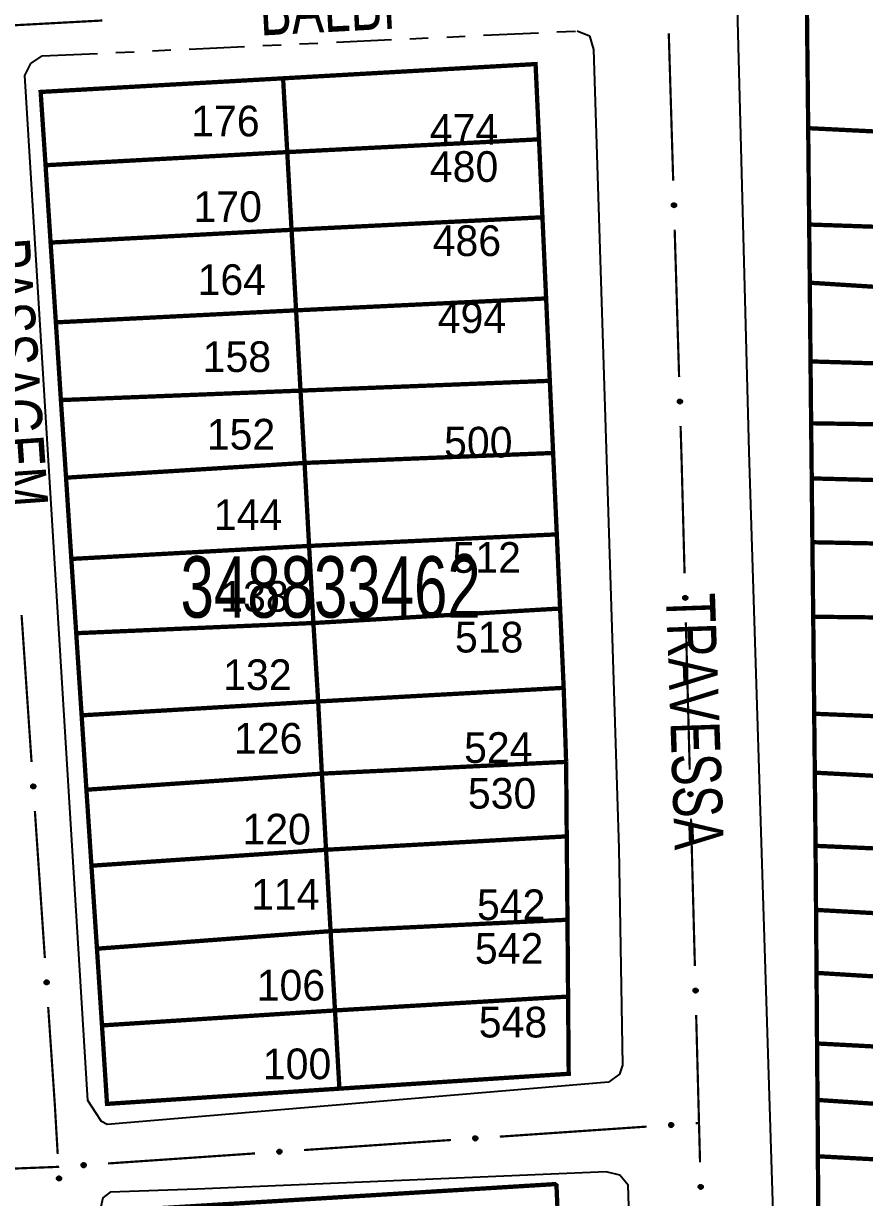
# Model space of a CAD drawing. Extents: x 202481 to 204056, y 4838981 to 4840330.
# Drawn here: x 203233.3 to 203301.8, y 4839987 to 4840082.6 of the extents above; entities that cross this region are included whole.
import ezdxf
from ezdxf.enums import TextEntityAlignment as Align

# ---------------------------------------------------------------- set-up
doc = ezdxf.new("R2010")
doc.units = 0
doc.header["$LTSCALE"] = 1.5
doc.header["$MEASUREMENT"] = 0
doc.linetypes.add('TRACO_25', pattern=[8, 3, -1, 1, -1, 1, -1])
for name, color, linetype in [('CD_MALHA_LOTES', 7, 'CONTINUOUS'), ('CD_TXT_QUADRA', 7, 'CONTINUOUS'), ('RU-QUADRA', 210, 'CONTINUOUS'), ('SV-EIXO-RUA-N-PAV', 6, 'CONTINUOUS'), ('SV-EIXO-RUA-PAV', 20, 'CONTINUOUS'), ('SV-RUA-NAO-PAV', 7, 'CONTINUOUS'), ('SV-RUA-PAVIM', 7, 'CONTINUOUS'), ('SV-TXT-RUA-N-PAV', 7, 'CONTINUOUS'), ('SV-TXT-RUA-PAV', 7, 'CONTINUOUS'), ('Th_NmrPort', 1, 'CONTINUOUS')]:
    doc.layers.add(name, color=color, linetype=linetype)
doc.styles.add('ARIAL', font='ARIAL.SHX')

msp = doc.modelspace()

# ---------------------------------------------------------------- linework, layer by layer
at = {"layer": 'CD_MALHA_LOTES', "linetype": 'Continuous', "const_width": 0.35, "flags": 128}
for points in [[(203297.22, 4840074.08), (203297.08, 4840087.19)], [(203254.42, 4840078.14), (203275, 4840079.3), (203275.28, 4840073.17)], [(203254.42, 4840078.14), (203234.66, 4840077.03), (203235.06, 4840071.06)], [(203254.76, 4840072.13), (203254.42, 4840078.14)], [(203297.22, 4840074.08), (203332.69, 4840072.33)], [(203297.3, 4840066.23), (203297.22, 4840074.08)], [(203254.76, 4840072.13), (203275.28, 4840073.17)], [(203275.28, 4840073.17), (203275.56, 4840066.82)], [(203235.06, 4840071.06), (203254.76, 4840072.13)], [(203255.11, 4840065.8), (203254.76, 4840072.13)], [(203235.47, 4840064.76), (203235.06, 4840071.06)], [(203255.11, 4840065.8), (203275.56, 4840066.82)], [(203275.56, 4840066.82), (203275.86, 4840060.21)], [(203235.47, 4840064.76), (203255.11, 4840065.8)], [(203255.48, 4840059.24), (203255.11, 4840065.8)], [(203297.3, 4840066.23), (203331.8, 4840065.06)], [(203297.35, 4840061.49), (203297.3, 4840066.23)], [(203235.9, 4840058.26), (203235.47, 4840064.76)], [(203297.35, 4840061.49), (203341.93, 4840058.68)], [(203297.41, 4840055.08), (203297.35, 4840061.49)], [(203255.48, 4840059.24), (203275.86, 4840060.21)], [(203275.86, 4840060.21), (203276.16, 4840053.5)], [(203235.9, 4840058.26), (203255.48, 4840059.24)], [(203255.84, 4840052.7), (203255.48, 4840059.24)], [(203236.31, 4840051.93), (203235.9, 4840058.26)], [(203297.41, 4840055.08), (203349.39, 4840053.5)], [(203297.46, 4840050.04), (203297.41, 4840055.08)], [(203255.84, 4840052.7), (203276.16, 4840053.5)], [(203276.16, 4840053.5), (203276.43, 4840047.62)], [(203236.31, 4840051.93), (203255.84, 4840052.7)], [(203256.17, 4840046.81), (203255.84, 4840052.7)], [(203236.73, 4840045.61), (203236.31, 4840051.93)], [(203297.46, 4840050.04), (203349.18, 4840049.22)], [(203297.51, 4840045.55), (203297.46, 4840050.04)], [(203256.17, 4840046.81), (203276.43, 4840047.62)], [(203276.43, 4840047.62), (203276.73, 4840040.99)], [(203236.73, 4840045.61), (203256.17, 4840046.81)], [(203256.54, 4840040.05), (203256.17, 4840046.81)], [(203237.16, 4840038.99), (203236.73, 4840045.61)], [(203297.56, 4840040.35), (203297.51, 4840045.55)], [(203297.51, 4840045.55), (203348.94, 4840044.21)], [(203256.54, 4840040.05), (203276.73, 4840040.99)], [(203276.73, 4840040.99), (203277, 4840034.95)], [(203237.16, 4840038.99), (203256.54, 4840040.05)], [(203256.89, 4840033.77), (203256.54, 4840040.05)], [(203297.63, 4840034.28), (203297.56, 4840040.35)], [(203297.56, 4840040.35), (203348.726885, 4840039.350061)], [(203237.56, 4840032.94), (203237.16, 4840038.99)], [(203256.89, 4840033.77), (203277, 4840034.95)], [(203277, 4840034.95), (203277.29, 4840028.49)], [(203297.63, 4840034.28), (203327.11, 4840033.96)], [(203297.71, 4840026.38), (203297.63, 4840034.28)], [(203237.56, 4840032.94), (203256.89, 4840033.77)], [(203257.28, 4840027.38), (203256.89, 4840033.77)], [(203238, 4840026.25), (203237.56, 4840032.94)], [(203277.29, 4840028.49), (203257.28, 4840027.38)], [(203277.29, 4840028.49), (203277.49, 4840022.46)], [(203238, 4840026.25), (203257.28, 4840027.38)], [(203257.58, 4840021.5), (203257.28, 4840027.38)], [(203238.39, 4840020.19), (203238, 4840026.25)], [(203297.76, 4840021.58), (203297.71, 4840026.38)], [(203297.71, 4840026.38), (203348.47, 4840024.32)], [(203257.58, 4840021.5), (203277.49, 4840022.46)], [(203277.49, 4840022.46), (203277.54, 4840016.39)], [(203238.39, 4840020.19), (203257.58, 4840021.5)], [(203257.92, 4840015.3), (203257.58, 4840021.5)], [(203297.76, 4840021.58), (203348.46, 4840018.89)], [(203297.82, 4840015.62), (203297.76, 4840021.58)], [(203238.8, 4840014), (203238.39, 4840020.19)], [(203257.92, 4840015.3), (203277.54, 4840016.39)], [(203277.54, 4840016.39), (203277.6, 4840009.6)], [(203238.8, 4840014), (203257.92, 4840015.3)], [(203258.29, 4840008.67), (203257.92, 4840015.3)], [(203297.82, 4840015.62), (203348.46, 4840013.4)], [(203297.86, 4840010.4), (203297.82, 4840015.62)], [(203239.25, 4840007.24), (203238.8, 4840014)], [(203297.86, 4840010.4), (203348.45, 4840007.6)], [(203297.9, 4840005.27), (203297.86, 4840010.4)], [(203258.29, 4840008.67), (203277.6, 4840009.6)], [(203277.6, 4840009.6), (203277.65, 4840003.34)], [(203239.25, 4840007.24), (203258.29, 4840008.67)], [(203258.65, 4840002.21), (203258.29, 4840008.67)], [(203239.66, 4840000.99), (203239.25, 4840007.24)], [(203297.9, 4840005.27), (203350.8, 4840002.03)], [(203297.94, 4839999.52), (203297.9, 4840005.27)], [(203258.65, 4840002.21), (203277.65, 4840003.34)], [(203277.65, 4840003.34), (203277.7, 4839997.05), (203259.01, 4839995.84)], [(203239.66, 4840000.99), (203258.65, 4840002.21)], [(203259.01, 4839995.84), (203258.65, 4840002.21)], [(203259.01, 4839995.84), (203240.07, 4839994.6), (203239.66, 4840000.99)], [(203297.94, 4839999.52), (203350.89, 4839996.72)], [(203297.98, 4839994.92), (203297.94, 4839999.52)], [(203297.98, 4839994.92), (203350.98, 4839991.37)], [(203298.01, 4839990.33), (203297.98, 4839994.92)], [(203298.01, 4839990.33), (203351.04, 4839987.5)], [(203298.04, 4839986.15), (203298.01, 4839990.33)], [(203240.52, 4839985.87), (203276.7, 4839988.07)], [(203276.7, 4839988.07), (203280.33, 4839901.01)]]:
    msp.add_lwpolyline(points, dxfattribs=at)
at = {"layer": 'RU-QUADRA', "linetype": 'Continuous', "const_width": 0.18, "flags": 128}
for points in [[(203298.04, 4839986.15), (203298.01, 4839990.33), (203297.98, 4839994.92), (203297.94, 4839999.52), (203297.9, 4840005.27), (203297.86, 4840010.4), (203297.82, 4840015.62), (203297.76, 4840021.58), (203297.71, 4840026.38), (203297.63, 4840034.28), (203297.56, 4840040.35), (203297.51, 4840045.55), (203297.46, 4840050.04), (203297.41, 4840055.08), (203297.35, 4840061.49), (203297.3, 4840066.23), (203297.22, 4840074.08), (203297.08, 4840087.19), (203333.88, 4840084.08)], [(203235.06, 4840071.06), (203234.66, 4840077.03)]]:
    msp.add_lwpolyline(points, dxfattribs=at)
at = {"layer": 'RU-QUADRA', "linetype": 'Continuous'}
for points in [[(203254.42, 4840078.14, 0.18, 0.18, 0), (203275, 4840079.3, 0.18, 0.18, 0)], [(203275, 4840079.3, 0.18, 0.18, 0), (203275.28, 4840073.17, 0.18, 0.18, 0)], [(203234.66, 4840077.03, 0.18, 0.18, 0), (203245.87, 4840077.65, 0.18, 0.18, 0)], [(203245.87, 4840077.65, 0.18, 0.18, 0), (203254.42, 4840078.14, 0.18, 0.18, 0)], [(203275.28, 4840073.17, 0.18, 0.18, 0), (203275.56, 4840066.82, 0.18, 0.18, 0)], [(203235.47, 4840064.76, 0.18, 0.18, 0), (203235.06, 4840071.06, 0.18, 0.18, 0)], [(203275.56, 4840066.82, 0.18, 0.18, 0), (203275.86, 4840060.21, 0.18, 0.18, 0)], [(203235.9, 4840058.26, 0.18, 0.18, 0), (203235.47, 4840064.76, 0.18, 0.18, 0)], [(203275.86, 4840060.21, 0.18, 0.18, 0), (203276.16, 4840053.5, 0.18, 0.18, 0)], [(203236.31, 4840051.93, 0.18, 0.18, 0), (203235.9, 4840058.26, 0.18, 0.18, 0)], [(203276.16, 4840053.5, 0.18, 0.18, 0), (203276.43, 4840047.62, 0.18, 0.18, 0)], [(203236.73, 4840045.61, 0.18, 0.18, 0), (203236.31, 4840051.93, 0.18, 0.18, 0)], [(203276.43, 4840047.62, 0.18, 0.18, 0), (203276.73, 4840040.99, 0.18, 0.18, 0)], [(203237.16, 4840038.99, 0.18, 0.18, 0), (203236.73, 4840045.61, 0.18, 0.18, 0)], [(203276.73, 4840040.99, 0.18, 0.18, 0), (203277, 4840034.95, 0.18, 0.18, 0)], [(203237.56, 4840032.94, 0.18, 0.18, 0), (203237.16, 4840038.99, 0.18, 0.18, 0)], [(203277, 4840034.95, 0.18, 0.18, 0), (203277.29, 4840028.49, 0.18, 0.18, 0)], [(203238, 4840026.25, 0.18, 0.18, 0), (203237.56, 4840032.94, 0.18, 0.18, 0)], [(203277.29, 4840028.49, 0.18, 0.18, 0), (203277.49, 4840022.46, 0.18, 0.18, 0)], [(203238.39, 4840020.19, 0.18, 0.18, 0), (203238, 4840026.25, 0.18, 0.18, 0)], [(203277.49, 4840022.46, 0.18, 0.18, 0), (203277.54, 4840016.39, 0.18, 0.18, 0)], [(203238.8, 4840014, 0.18, 0.18, 0), (203238.39, 4840020.19, 0.18, 0.18, 0)], [(203277.54, 4840016.39, 0.18, 0.18, 0), (203277.6, 4840009.6, 0.18, 0.18, 0)], [(203239.25, 4840007.24, 0.18, 0.18, 0), (203238.8, 4840014, 0.18, 0.18, 0)], [(203277.6, 4840009.6, 0.18, 0.18, 0), (203277.65, 4840003.34, 0.18, 0.18, 0)], [(203239.66, 4840000.99, 0.18, 0.18, 0), (203239.25, 4840007.24, 0.18, 0.18, 0)], [(203277.65, 4840003.34, 0.18, 0.18, 0), (203277.7, 4839997.05, 0.18, 0.18, 0)], [(203240.07, 4839994.6, 0.18, 0.18, 0), (203239.66, 4840000.99, 0.18, 0.18, 0)], [(203277.7, 4839997.05, 0.18, 0.18, 0), (203259.01, 4839995.84, 0.18, 0.18, 0)], [(203259.01, 4839995.84, 0.18, 0.18, 0), (203240.07, 4839994.6, 0.18, 0.18, 0)]]:
    msp.add_lwpolyline(points, format="xyseb", dxfattribs=at)
at = {"layer": 'RU-QUADRA', "linetype": 'Continuous', "const_width": 0.18, "flags": 128}
msp.add_lwpolyline([(203240.52, 4839985.87), (203276.7, 4839988.07), (203280.33, 4839901.01), (203244.99, 4839900.74), (203241.7, 4839963.23)], close=True, dxfattribs=at)
at = {"layer": 'SV-EIXO-RUA-N-PAV', "const_width": 0.18}
msp.add_lwpolyline([(203230.26, 4840082.34), (203239.683783, 4840082.849486)], dxfattribs=at)
at = {"layer": 'SV-EIXO-RUA-PAV', "const_width": 0.18}
for points in [[(203285.856537, 4840081.79834), (203286.217347, 4840069.803765)], [(203286.337617, 4840065.805574), (203286.698427, 4840053.810999)], [(203286.818697, 4840049.812808), (203286.878832, 4840047.813712)], [(203286.878832, 4840047.813712), (203286.9, 4840047.11)], [(203286.9, 4840047.11), (203287.144049, 4840037.817234)], [(203233.104926, 4840034.424458), (203233.9185, 4840022.45207)], [(203287.249062, 4840033.818613), (203287.5641, 4840021.822749)], [(203234.189692, 4840018.461273), (203235.003266, 4840006.488884)], [(203287.669113, 4840017.824128), (203287.984151, 4840005.828264)], [(203235.274458, 4840002.498088), (203235.81684, 4839994.516495)], [(203288.089164, 4840001.829643), (203288.29919, 4839993.8324)], [(203235.81684, 4839994.516495), (203235.82, 4839994.47)], [(203235.82, 4839994.47), (203236.048912, 4839990.523235)], [(203288.29919, 4839993.8324), (203288.32, 4839993.04)], [(203272.086469, 4839991.929989), (203284.058514, 4839992.748611)], [(203288.049195, 4839993.021484), (203288.32, 4839993.04)], [(203288.32, 4839993.04), (203288.404844, 4839989.833796)], [(203256.123742, 4839990.838494), (203268.095787, 4839991.657116)], [(203240.161016, 4839989.746999), (203252.13306, 4839990.565621)], [(203224.179392, 4839989.008642), (203235.171176, 4839989.433698)], [(203235.171176, 4839989.433698), (203236.11, 4839989.47)], [(203236.11, 4839989.47), (203236.170334, 4839989.474125)]]:
    msp.add_lwpolyline(points, dxfattribs=at)
at = {"layer": 'SV-EIXO-RUA-PAV'}
for points in [[(203286.383192, 4840067.951595), (203286.419272, 4840067.918575), (203286.443528, 4840067.882818), (203286.455175, 4840067.847172), (203286.457253, 4840067.812989), (203286.455441, 4840067.777779), (203286.445782, 4840067.742682), (203286.426433, 4840067.706104), (203286.393564, 4840067.669679), (203286.355301, 4840067.647239), (203286.320965, 4840067.63395), (203286.285446, 4840067.62973), (203286.25127, 4840067.632064), (203286.215146, 4840067.643303), (203286.178269, 4840067.663273), (203286.142442, 4840067.697211), (203286.118903, 4840067.732429), (203286.108542, 4840067.767203), (203286.104526, 4840067.802939), (203286.106807, 4840067.838864), (203286.116487, 4840067.87326), (203286.136661, 4840067.910354), (203286.170627, 4840067.945271), (203286.205484, 4840067.96915), (203286.240104, 4840067.979995), (203286.275375, 4840067.983157), (203286.310712, 4840067.981769), (203286.346396, 4840067.973528), (203286.383192, 4840067.951595)], [(203286.864272, 4840051.958829), (203286.900351, 4840051.925809), (203286.924607, 4840051.890052), (203286.936255, 4840051.854406), (203286.938333, 4840051.820223), (203286.936521, 4840051.785013), (203286.926862, 4840051.749916), (203286.907513, 4840051.713338), (203286.874643, 4840051.676913), (203286.836381, 4840051.654473), (203286.802045, 4840051.641184), (203286.766526, 4840051.636964), (203286.73235, 4840051.639298), (203286.696226, 4840051.650537), (203286.659349, 4840051.670507), (203286.623522, 4840051.704445), (203286.599983, 4840051.739663), (203286.589622, 4840051.774437), (203286.585606, 4840051.810173), (203286.587887, 4840051.846098), (203286.597567, 4840051.880494), (203286.617741, 4840051.917588), (203286.651706, 4840051.952505), (203286.686564, 4840051.976384), (203286.721184, 4840051.987229), (203286.756455, 4840051.990391), (203286.791792, 4840051.989003), (203286.827476, 4840051.980762), (203286.864272, 4840051.958829)], [(203287.302826, 4840035.964445), (203287.338779, 4840035.931287), (203287.362898, 4840035.895438), (203287.374409, 4840035.859748), (203287.376357, 4840035.825557), (203287.374411, 4840035.790354), (203287.364618, 4840035.755295), (203287.34513, 4840035.718791), (203287.312121, 4840035.682492), (203287.273773, 4840035.660197), (203287.239387, 4840035.64704), (203287.203852, 4840035.642956), (203287.169685, 4840035.645419), (203287.133604, 4840035.656796), (203287.096804, 4840035.676907), (203287.061107, 4840035.710981), (203287.037702, 4840035.746289), (203287.027474, 4840035.781103), (203287.023594, 4840035.816853), (203287.026012, 4840035.852769), (203287.035824, 4840035.887128), (203287.056139, 4840035.924144), (203287.090237, 4840035.958932), (203287.125186, 4840035.982677), (203287.159847, 4840035.993391), (203287.195129, 4840035.996418), (203287.230461, 4840035.994895), (203287.266114, 4840035.986519), (203287.302826, 4840035.964445)], [(203234.154182, 4840020.607485), (203234.191483, 4840020.575851), (203234.217072, 4840020.541035), (203234.230057, 4840020.505855), (203234.233425, 4840020.471775), (203234.232944, 4840020.436521), (203234.224618, 4840020.401085), (203234.206664, 4840020.363802), (203234.175193, 4840020.326162), (203234.137806, 4840020.302292), (203234.103996, 4840020.287716), (203234.068662, 4840020.282158), (203234.034422, 4840020.283199), (203233.997899, 4840020.293065), (203233.960294, 4840020.311629), (203233.923211, 4840020.344189), (203233.898358, 4840020.378493), (203233.886692, 4840020.412851), (203233.881329, 4840020.44841), (203233.882252, 4840020.484395), (203233.890626, 4840020.519133), (203233.909384, 4840020.556962), (203233.942007, 4840020.593136), (203233.975938, 4840020.618315), (203234.010123, 4840020.630461), (203234.045249, 4840020.634952), (203234.080614, 4840020.6349), (203234.116584, 4840020.628013), (203234.154182, 4840020.607485)], [(203287.722877, 4840019.96996), (203287.75883, 4840019.936802), (203287.782949, 4840019.900953), (203287.79446, 4840019.865263), (203287.796409, 4840019.831072), (203287.794462, 4840019.795869), (203287.784669, 4840019.76081), (203287.765181, 4840019.724305), (203287.732172, 4840019.688006), (203287.693825, 4840019.665712), (203287.659438, 4840019.652555), (203287.623903, 4840019.64847), (203287.589737, 4840019.650934), (203287.553656, 4840019.662311), (203287.516855, 4840019.682422), (203287.481158, 4840019.716496), (203287.457753, 4840019.751804), (203287.447525, 4840019.786617), (203287.443646, 4840019.822368), (203287.446064, 4840019.858284), (203287.455875, 4840019.892643), (203287.47619, 4840019.929659), (203287.510289, 4840019.964446), (203287.545237, 4840019.988192), (203287.579898, 4840019.998906), (203287.615181, 4840020.001933), (203287.650513, 4840020.00041), (203287.686165, 4840019.992033), (203287.722877, 4840019.96996)], [(203235.238948, 4840004.644299), (203235.276248, 4840004.612665), (203235.301838, 4840004.57785), (203235.314823, 4840004.54267), (203235.318191, 4840004.50859), (203235.31771, 4840004.473336), (203235.309383, 4840004.4379), (203235.29143, 4840004.400617), (203235.259959, 4840004.362977), (203235.222572, 4840004.339107), (203235.188762, 4840004.324531), (203235.153427, 4840004.318973), (203235.119188, 4840004.320014), (203235.082665, 4840004.32988), (203235.04506, 4840004.348443), (203235.007977, 4840004.381004), (203234.983124, 4840004.415308), (203234.971458, 4840004.449666), (203234.966095, 4840004.485224), (203234.967017, 4840004.52121), (203234.975391, 4840004.555947), (203234.99415, 4840004.593776), (203235.026772, 4840004.629951), (203235.060703, 4840004.65513), (203235.094889, 4840004.667275), (203235.130015, 4840004.671767), (203235.16538, 4840004.671715), (203235.20135, 4840004.664827), (203235.238948, 4840004.644299)], [(203288.142928, 4840003.975474), (203288.178881, 4840003.942317), (203288.203001, 4840003.906468), (203288.214512, 4840003.870778), (203288.21646, 4840003.836587), (203288.214513, 4840003.801384), (203288.20472, 4840003.766324), (203288.185232, 4840003.72982), (203288.152224, 4840003.693521), (203288.113876, 4840003.671227), (203288.079489, 4840003.658069), (203288.043954, 4840003.653985), (203288.009788, 4840003.656449), (203287.973707, 4840003.667826), (203287.936906, 4840003.687936), (203287.901209, 4840003.722011), (203287.877804, 4840003.757319), (203287.867577, 4840003.792132), (203287.863697, 4840003.827883), (203287.866115, 4840003.863799), (203287.875926, 4840003.898158), (203287.896241, 4840003.935174), (203287.93034, 4840003.969961), (203287.965288, 4840003.993707), (203287.999949, 4840004.004421), (203288.035232, 4840004.007448), (203288.070564, 4840004.005925), (203288.106216, 4840003.997548), (203288.142928, 4840003.975474)], [(203285.902999, 4839992.98507), (203285.934617, 4839993.022384), (203285.969422, 4839993.047988), (203286.004597, 4839993.060988), (203286.038675, 4839993.06437), (203286.073929, 4839993.063904), (203286.109369, 4839993.055593), (203286.146659, 4839993.037655), (203286.184313, 4839993.0062), (203286.208198, 4839992.968822), (203286.222788, 4839992.935019), (203286.228362, 4839992.899687), (203286.227335, 4839992.865447), (203286.217484, 4839992.82892), (203286.198937, 4839992.791307), (203286.166391, 4839992.75421), (203286.132098, 4839992.729343), (203286.097745, 4839992.717662), (203286.062189, 4839992.712284), (203286.026203, 4839992.713191), (203285.991462, 4839992.721551), (203285.953625, 4839992.740293), (203285.917436, 4839992.772901), (203285.892244, 4839992.806821), (203285.880084, 4839992.841001), (203285.875577, 4839992.876126), (203285.875615, 4839992.91149), (203285.882487, 4839992.947463), (203285.902999, 4839992.98507)], [(203269.940272, 4839991.893575), (203269.971891, 4839991.930889), (203270.006695, 4839991.956493), (203270.04187, 4839991.969493), (203270.075949, 4839991.972875), (203270.111203, 4839991.972409), (203270.146642, 4839991.964097), (203270.183933, 4839991.94616), (203270.221586, 4839991.914705), (203270.245472, 4839991.877327), (203270.260062, 4839991.843524), (203270.265635, 4839991.808192), (203270.264609, 4839991.773952), (203270.254757, 4839991.737425), (203270.23621, 4839991.699812), (203270.203665, 4839991.662715), (203270.169371, 4839991.637848), (203270.135018, 4839991.626167), (203270.099462, 4839991.620789), (203270.063477, 4839991.621696), (203270.028735, 4839991.630056), (203269.990899, 4839991.648798), (203269.95471, 4839991.681406), (203269.929517, 4839991.715326), (203269.917357, 4839991.749506), (203269.912851, 4839991.78463), (203269.912888, 4839991.819995), (203269.91976, 4839991.855968), (203269.940272, 4839991.893575)], [(203253.977546, 4839990.80208), (203254.009164, 4839990.839394), (203254.043969, 4839990.864998), (203254.079144, 4839990.877998), (203254.113222, 4839990.88138), (203254.148476, 4839990.880914), (203254.183916, 4839990.872602), (203254.221206, 4839990.854664), (203254.25886, 4839990.82321), (203254.282745, 4839990.785832), (203254.297335, 4839990.752029), (203254.302909, 4839990.716697), (203254.301882, 4839990.682457), (203254.292031, 4839990.64593), (203254.273484, 4839990.608317), (203254.240938, 4839990.57122), (203254.206645, 4839990.546353), (203254.172292, 4839990.534672), (203254.136736, 4839990.529294), (203254.10075, 4839990.530201), (203254.066009, 4839990.538561), (203254.028172, 4839990.557303), (203253.991983, 4839990.589911), (203253.966791, 4839990.623831), (203253.954631, 4839990.658011), (203253.950124, 4839990.693135), (203253.950162, 4839990.7285), (203253.957034, 4839990.764473), (203253.977546, 4839990.80208)], [(203238.014819, 4839989.710585), (203238.046438, 4839989.747899), (203238.081242, 4839989.773503), (203238.116417, 4839989.786502), (203238.150496, 4839989.789885), (203238.18575, 4839989.789419), (203238.221189, 4839989.781107), (203238.25848, 4839989.763169), (203238.296133, 4839989.731715), (203238.320019, 4839989.694337), (203238.334609, 4839989.660534), (203238.340182, 4839989.625202), (203238.339155, 4839989.590962), (203238.329304, 4839989.554435), (203238.310757, 4839989.516822), (203238.278212, 4839989.479725), (203238.243918, 4839989.454858), (203238.209565, 4839989.443177), (203238.174009, 4839989.437799), (203238.138024, 4839989.438706), (203238.103282, 4839989.447066), (203238.065446, 4839989.465808), (203238.029257, 4839989.498415), (203238.004064, 4839989.532336), (203237.991904, 4839989.566516), (203237.987398, 4839989.60164), (203237.987435, 4839989.637005), (203237.994307, 4839989.672978), (203238.014819, 4839989.710585)], [(203236.25821, 4839988.674855), (203236.294867, 4839988.642478), (203236.319752, 4839988.607156), (203236.332028, 4839988.571721), (203236.334711, 4839988.537581), (203236.333522, 4839988.502344), (203236.324485, 4839988.467082), (203236.305786, 4839988.430167), (203236.273565, 4839988.393167), (203236.235706, 4839988.370053), (203236.20161, 4839988.35616), (203236.166171, 4839988.351312), (203236.131959, 4839988.353041), (203236.095642, 4839988.363639), (203236.058418, 4839988.382954), (203236.021996, 4839988.416253), (203235.997838, 4839988.45105), (203235.986864, 4839988.485635), (203235.982216, 4839988.521294), (203235.983861, 4839988.557253), (203235.992932, 4839988.591816), (203236.012446, 4839988.62926), (203236.045789, 4839988.664772), (203236.080219, 4839988.689264), (203236.114641, 4839988.70072), (203236.149851, 4839988.704506), (203236.185208, 4839988.703743), (203236.221032, 4839988.696134), (203236.25821, 4839988.674855)], [(203288.563991, 4839987.981038), (203288.599951, 4839987.947887), (203288.624077, 4839987.912043), (203288.635596, 4839987.876355), (203288.637551, 4839987.842165), (203288.635611, 4839987.806961), (203288.625825, 4839987.7719), (203288.606344, 4839987.735392), (203288.573343, 4839987.699087), (203288.535, 4839987.676784), (203288.500616, 4839987.66362), (203288.465082, 4839987.659529), (203288.430915, 4839987.661986), (203288.394831, 4839987.673355), (203288.358027, 4839987.693459), (203288.322323, 4839987.727526), (203288.298911, 4839987.762829), (203288.288676, 4839987.797641), (203288.284789, 4839987.83339), (203288.2872, 4839987.869307), (203288.297005, 4839987.903668), (203288.317312, 4839987.940688), (203288.351404, 4839987.975482), (203288.386348, 4839987.999235), (203288.421006, 4839988.009956), (203288.456288, 4839988.01299), (203288.491621, 4839988.011474), (203288.527275, 4839988.003104), (203288.563991, 4839987.981038)]]:
    msp.add_lwpolyline(points, close=True, dxfattribs=at)
for points in [[(203286.106807, 4840067.838864), (203286.118903, 4840067.732429)], [(203286.112413, 4840067.851743), (203286.129991, 4840067.721218)], [(203286.116487, 4840067.87326), (203286.142442, 4840067.697211)], [(203286.129118, 4840067.886374), (203286.159658, 4840067.687982)], [(203286.136661, 4840067.910354), (203286.178269, 4840067.663273)], [(203286.155288, 4840067.92402), (203286.196104, 4840067.656315)], [(203286.170627, 4840067.945271), (203286.215146, 4840067.643303)], [(203286.187119, 4840067.955011), (203286.232017, 4840067.642379)], [(203286.205484, 4840067.96915), (203286.25127, 4840067.632064)], [(203286.22213, 4840067.97108), (203286.267766, 4840067.633899)], [(203286.240104, 4840067.979995), (203286.285446, 4840067.62973)], [(203286.257386, 4840067.978967), (203286.300541, 4840067.633519)], [(203286.275375, 4840067.983157), (203286.320965, 4840067.63395)], [(203286.294253, 4840067.97871), (203286.339766, 4840067.64562)], [(203286.310712, 4840067.981769), (203286.355301, 4840067.647239)], [(203286.328555, 4840067.972917), (203286.374735, 4840067.663054)], [(203286.346396, 4840067.973528), (203286.393564, 4840067.669679)], [(203286.363022, 4840067.961667), (203286.408012, 4840067.691358)], [(203286.383192, 4840067.951595), (203286.426433, 4840067.706104)], [(203286.402114, 4840067.93281), (203286.435464, 4840067.731773)], [(203286.419272, 4840067.918575), (203286.445782, 4840067.742682)], [(203286.433187, 4840067.898251), (203286.44936, 4840067.769049)], [(203286.443528, 4840067.882818), (203286.455441, 4840067.777779)], [(203286.587887, 4840051.846098), (203286.599983, 4840051.739663)], [(203286.593493, 4840051.858977), (203286.61107, 4840051.728452)], [(203286.597567, 4840051.880494), (203286.623522, 4840051.704445)], [(203286.610198, 4840051.893608), (203286.640738, 4840051.695216)], [(203286.617741, 4840051.917588), (203286.659349, 4840051.670507)], [(203286.636368, 4840051.931254), (203286.677184, 4840051.663549)], [(203286.651706, 4840051.952505), (203286.696226, 4840051.650537)], [(203286.668199, 4840051.962245), (203286.713097, 4840051.649613)], [(203286.686564, 4840051.976384), (203286.73235, 4840051.639298)], [(203286.703209, 4840051.978314), (203286.748846, 4840051.641133)], [(203286.721184, 4840051.987229), (203286.766526, 4840051.636964)], [(203286.738466, 4840051.986201), (203286.781621, 4840051.640753)], [(203286.756455, 4840051.990391), (203286.802045, 4840051.641184)], [(203286.775332, 4840051.985944), (203286.820846, 4840051.652854)], [(203286.791792, 4840051.989003), (203286.836381, 4840051.654473)], [(203286.809635, 4840051.980151), (203286.855815, 4840051.670288)], [(203286.827476, 4840051.980762), (203286.874643, 4840051.676913)], [(203286.844102, 4840051.968901), (203286.889092, 4840051.698592)], [(203286.864272, 4840051.958829), (203286.907513, 4840051.713338)], [(203286.883194, 4840051.940044), (203286.916544, 4840051.739007)], [(203286.900351, 4840051.925809), (203286.926862, 4840051.749916)], [(203286.914267, 4840051.905485), (203286.930439, 4840051.776283)], [(203286.924607, 4840051.890052), (203286.936521, 4840051.785013)], [(203287.026012, 4840035.852769), (203287.037702, 4840035.746289)], [(203287.031667, 4840035.865627), (203287.048747, 4840035.735036)], [(203287.035824, 4840035.887128), (203287.061107, 4840035.710981)], [(203287.048504, 4840035.900194), (203287.078287, 4840035.701687)], [(203287.056139, 4840035.924144), (203287.096804, 4840035.676907)], [(203287.074818, 4840035.93774), (203287.114613, 4840035.669881)], [(203287.090237, 4840035.958932), (203287.133604, 4840035.656796)], [(203287.106767, 4840035.968609), (203287.150472, 4840035.655808)], [(203287.125186, 4840035.982677), (203287.169685, 4840035.645419)], [(203287.141839, 4840035.984545), (203287.186188, 4840035.647191)], [(203287.159847, 4840035.993391), (203287.203852, 4840035.642956)], [(203287.177125, 4840035.992296), (203287.218961, 4840035.646687)], [(203287.195129, 4840035.996418), (203287.239387, 4840035.64704)], [(203287.21399, 4840035.9919), (203287.258232, 4840035.658638)], [(203287.230461, 4840035.994895), (203287.273773, 4840035.660197)], [(203287.24827, 4840035.985975), (203287.293268, 4840035.675938)], [(203287.266114, 4840035.986519), (203287.312121, 4840035.682492)], [(203287.282694, 4840035.974594), (203287.326652, 4840035.704115)], [(203287.302826, 4840035.964445), (203287.34513, 4840035.718791)], [(203287.321676, 4840035.945588), (203287.354259, 4840035.744425)], [(203287.338779, 4840035.931287), (203287.364618, 4840035.755295)], [(203287.352616, 4840035.910911), (203287.368296, 4840035.781648)], [(203287.362898, 4840035.895438), (203287.374411, 4840035.790354)], [(203233.882252, 4840020.484395), (203233.898358, 4840020.378493)], [(203233.887367, 4840020.497477), (203233.909862, 4840020.367709)], [(203233.890626, 4840020.519133), (203233.923211, 4840020.344189)], [(203233.902752, 4840020.532714), (203233.940764, 4840020.335618)], [(203233.909384, 4840020.556962), (203233.960294, 4840020.311629)], [(203233.927482, 4840020.571322), (203233.97838, 4840020.30535)], [(203233.942007, 4840020.593136), (203233.997899, 4840020.293065)], [(203233.95812, 4840020.603492), (203234.014793, 4840020.29278)], [(203233.975938, 4840020.618315), (203234.034422, 4840020.283199)], [(203233.992498, 4840020.620873), (203234.050837, 4840020.285655)], [(203234.010123, 4840020.630461), (203234.068662, 4840020.282158)], [(203234.027432, 4840020.630085), (203234.083603, 4840020.286514)], [(203234.045249, 4840020.634952), (203234.103996, 4840020.287716)], [(203234.064281, 4840020.631222), (203234.122343, 4840020.300088)], [(203234.080614, 4840020.6349), (203234.137806, 4840020.302292)], [(203234.098779, 4840020.626728), (203234.156629, 4840020.31883)], [(203234.116584, 4840020.628013), (203234.175193, 4840020.326162)], [(203234.133646, 4840020.616788), (203234.188813, 4840020.348371)], [(203234.154182, 4840020.607485), (203234.206664, 4840020.363802)], [(203234.1738, 4840020.589428), (203234.214719, 4840020.389793)], [(203234.191483, 4840020.575851), (203234.224618, 4840020.401085)], [(203234.206155, 4840020.556067), (203234.227196, 4840020.427568)], [(203234.217072, 4840020.541035), (203234.232944, 4840020.436521)], [(203287.47619, 4840019.929659), (203287.516855, 4840019.682422)], [(203287.494869, 4840019.943255), (203287.534664, 4840019.675396)], [(203287.510289, 4840019.964446), (203287.553656, 4840019.662311)], [(203287.526818, 4840019.974124), (203287.570523, 4840019.661323)], [(203287.545237, 4840019.988192), (203287.589737, 4840019.650934)], [(203287.56189, 4840019.990059), (203287.606239, 4840019.652706)], [(203287.579898, 4840019.998906), (203287.623903, 4840019.64847)], [(203287.597176, 4840019.997811), (203287.639012, 4840019.652202)], [(203287.615181, 4840020.001933), (203287.659438, 4840019.652555)], [(203287.634041, 4840019.997414), (203287.678283, 4840019.664153)], [(203287.650513, 4840020.00041), (203287.693825, 4840019.665712)], [(203287.668322, 4840019.99149), (203287.713319, 4840019.681453)], [(203287.686165, 4840019.992033), (203287.732172, 4840019.688006)], [(203287.702745, 4840019.980109), (203287.746704, 4840019.70963)], [(203287.722877, 4840019.96996), (203287.765181, 4840019.724305)], [(203287.741727, 4840019.951103), (203287.77431, 4840019.749939)], [(203287.75883, 4840019.936802), (203287.784669, 4840019.76081)], [(203287.446064, 4840019.858284), (203287.457753, 4840019.751804)], [(203287.451718, 4840019.871142), (203287.468798, 4840019.740551)], [(203287.455875, 4840019.892643), (203287.481158, 4840019.716496)], [(203287.468556, 4840019.905709), (203287.498339, 4840019.707202)], [(203287.772667, 4840019.916425), (203287.788347, 4840019.787163)], [(203287.782949, 4840019.900953), (203287.794462, 4840019.795869)], [(203235.026772, 4840004.629951), (203235.082665, 4840004.32988)], [(203235.042886, 4840004.640307), (203235.099559, 4840004.329595)], [(203235.060703, 4840004.65513), (203235.119188, 4840004.320014)], [(203235.077264, 4840004.657688), (203235.135603, 4840004.32247)], [(203235.094889, 4840004.667275), (203235.153427, 4840004.318973)], [(203235.112197, 4840004.6669), (203235.168369, 4840004.323329)], [(203235.130015, 4840004.671767), (203235.188762, 4840004.324531)], [(203235.149047, 4840004.668036), (203235.207109, 4840004.336903)], [(203235.16538, 4840004.671715), (203235.222572, 4840004.339107)], [(203235.183544, 4840004.663542), (203235.241394, 4840004.355645)], [(203235.20135, 4840004.664827), (203235.259959, 4840004.362977)], [(203235.218412, 4840004.653603), (203235.273579, 4840004.385185)], [(203235.238948, 4840004.644299), (203235.29143, 4840004.400617)], [(203235.258565, 4840004.626243), (203235.299485, 4840004.426608)], [(203234.967017, 4840004.52121), (203234.983124, 4840004.415308)], [(203234.972133, 4840004.534292), (203234.994628, 4840004.404524)], [(203234.975391, 4840004.555947), (203235.007977, 4840004.381004)], [(203234.987518, 4840004.569529), (203235.025529, 4840004.372432)], [(203234.99415, 4840004.593776), (203235.04506, 4840004.348443)], [(203235.012248, 4840004.608137), (203235.063146, 4840004.342164)], [(203235.276248, 4840004.612665), (203235.309383, 4840004.4379)], [(203235.290921, 4840004.592882), (203235.311962, 4840004.464383)], [(203235.301838, 4840004.57785), (203235.31771, 4840004.473336)], [(203287.866115, 4840003.863799), (203287.877804, 4840003.757319)], [(203287.87177, 4840003.876657), (203287.888849, 4840003.746066)], [(203287.875926, 4840003.898158), (203287.901209, 4840003.722011)], [(203287.888607, 4840003.911224), (203287.91839, 4840003.712717)], [(203287.896241, 4840003.935174), (203287.936906, 4840003.687936)], [(203287.914921, 4840003.948769), (203287.954715, 4840003.680911)], [(203287.93034, 4840003.969961), (203287.973707, 4840003.667826)], [(203287.94687, 4840003.979638), (203287.990574, 4840003.666838)], [(203287.965288, 4840003.993707), (203288.009788, 4840003.656449)], [(203287.981941, 4840003.995574), (203288.02629, 4840003.658221)], [(203287.999949, 4840004.004421), (203288.043954, 4840003.653985)], [(203288.017227, 4840004.003326), (203288.059064, 4840003.657716)], [(203288.035232, 4840004.007448), (203288.079489, 4840003.658069)], [(203288.054092, 4840004.002929), (203288.098334, 4840003.669668)], [(203288.070564, 4840004.005925), (203288.113876, 4840003.671227)], [(203288.088373, 4840003.997004), (203288.13337, 4840003.686968)], [(203288.106216, 4840003.997548), (203288.152224, 4840003.693521)], [(203288.122797, 4840003.985624), (203288.166755, 4840003.715144)], [(203288.142928, 4840003.975474), (203288.185232, 4840003.72982)], [(203288.161778, 4840003.956617), (203288.194361, 4840003.755454)], [(203288.178881, 4840003.942317), (203288.20472, 4840003.766324)], [(203288.192719, 4840003.92194), (203288.208398, 4840003.792678)], [(203288.203001, 4840003.906468), (203288.214513, 4840003.801384)], [(203285.875577, 4839992.876126), (203286.222788, 4839992.935019)], [(203285.875615, 4839992.91149), (203286.208198, 4839992.968822)], [(203285.8793, 4839992.895159), (203286.210409, 4839992.95336)], [(203285.880084, 4839992.841001), (203286.228362, 4839992.899687)], [(203285.880452, 4839992.85831), (203286.223999, 4839992.914626)], [(203285.882487, 4839992.947463), (203286.184313, 4839993.0062)], [(203285.883779, 4839992.929658), (203286.191652, 4839992.987638)], [(203285.889679, 4839992.823381), (203286.224872, 4839992.881861)], [(203285.892244, 4839992.806821), (203286.227335, 4839992.865447)], [(203285.893704, 4839992.96453), (203286.162098, 4839993.01981)], [(203285.902999, 4839992.98507), (203286.146659, 4839993.037655)], [(203285.907074, 4839992.78901), (203286.217763, 4839992.845814)], [(203285.917436, 4839992.772901), (203286.217484, 4839992.82892)], [(203285.921047, 4839993.004695), (203286.120665, 4839993.045699)], [(203285.934617, 4839993.022384), (203286.109369, 4839993.055593)], [(203285.939257, 4839992.758385), (203286.205208, 4839992.809395)], [(203285.953625, 4839992.740293), (203286.198937, 4839992.791307)], [(203285.954395, 4839993.037065), (203286.082884, 4839993.05816)], [(203285.969422, 4839993.047988), (203286.073929, 4839993.063904)], [(203285.977875, 4839992.733672), (203286.174956, 4839992.771766)], [(203285.991462, 4839992.721551), (203286.166391, 4839992.75421)], [(203286.013119, 4839992.718301), (203286.142877, 4839992.740851)], [(203286.026203, 4839992.713191), (203286.132098, 4839992.729343)], [(203269.912851, 4839991.78463), (203270.260062, 4839991.843524)], [(203269.912888, 4839991.819995), (203270.245472, 4839991.877327)], [(203269.916573, 4839991.803664), (203270.247682, 4839991.861865)], [(203269.917357, 4839991.749506), (203270.265635, 4839991.808192)], [(203269.917725, 4839991.766815), (203270.261272, 4839991.823131)], [(203269.91976, 4839991.855968), (203270.221586, 4839991.914705)], [(203269.921053, 4839991.838163), (203270.228926, 4839991.896143)], [(203269.926952, 4839991.731885), (203270.262145, 4839991.790366)], [(203269.929517, 4839991.715326), (203270.264609, 4839991.773952)], [(203269.930978, 4839991.873035), (203270.199372, 4839991.928315)], [(203269.940272, 4839991.893575), (203270.183933, 4839991.94616)], [(203269.944347, 4839991.697514), (203270.255036, 4839991.754319)], [(203269.95471, 4839991.681406), (203270.254757, 4839991.737425)], [(203269.958321, 4839991.9132), (203270.157938, 4839991.954204)], [(203269.971891, 4839991.930889), (203270.146642, 4839991.964097)], [(203269.976531, 4839991.66689), (203270.242481, 4839991.7179)], [(203269.990899, 4839991.648798), (203270.23621, 4839991.699812)], [(203269.991668, 4839991.94557), (203270.120158, 4839991.966665)], [(203270.006695, 4839991.956493), (203270.111203, 4839991.972409)], [(203270.015149, 4839991.642177), (203270.212229, 4839991.680271)], [(203270.028735, 4839991.630056), (203270.203665, 4839991.662715)], [(203270.050392, 4839991.626806), (203270.180151, 4839991.649356)], [(203270.063477, 4839991.621696), (203270.169371, 4839991.637848)], [(203253.950124, 4839990.693135), (203254.297335, 4839990.752029)], [(203253.950162, 4839990.7285), (203254.282745, 4839990.785832)], [(203253.953847, 4839990.712169), (203254.284956, 4839990.77037)], [(203253.954631, 4839990.658011), (203254.302909, 4839990.716697)], [(203253.954999, 4839990.67532), (203254.298546, 4839990.731636)], [(203253.957034, 4839990.764473), (203254.25886, 4839990.82321)], [(203253.958326, 4839990.746668), (203254.266199, 4839990.804648)], [(203253.964226, 4839990.64039), (203254.299419, 4839990.698871)], [(203253.966791, 4839990.623831), (203254.301882, 4839990.682457)], [(203253.968251, 4839990.78154), (203254.236645, 4839990.83682)], [(203253.977546, 4839990.80208), (203254.221206, 4839990.854664)], [(203253.981621, 4839990.606019), (203254.292309, 4839990.662824)], [(203253.991983, 4839990.589911), (203254.292031, 4839990.64593)], [(203253.995594, 4839990.821705), (203254.195212, 4839990.862709)], [(203254.009164, 4839990.839394), (203254.183916, 4839990.872602)], [(203254.013804, 4839990.575395), (203254.279755, 4839990.626405)], [(203254.028172, 4839990.557303), (203254.273484, 4839990.608317)], [(203254.028941, 4839990.854075), (203254.157431, 4839990.87517)], [(203254.043969, 4839990.864998), (203254.148476, 4839990.880914)], [(203254.052422, 4839990.550681), (203254.249503, 4839990.588776)], [(203254.066009, 4839990.538561), (203254.240938, 4839990.57122)], [(203254.087666, 4839990.535311), (203254.217424, 4839990.557861)], [(203254.10075, 4839990.530201), (203254.206645, 4839990.546353)], [(203237.987398, 4839989.60164), (203238.334609, 4839989.660534)], [(203237.987435, 4839989.637005), (203238.320019, 4839989.694337)], [(203237.99112, 4839989.620674), (203238.322229, 4839989.678875)], [(203237.991904, 4839989.566516), (203238.340182, 4839989.625202)], [(203237.992272, 4839989.583825), (203238.335819, 4839989.640141)], [(203237.994307, 4839989.672978), (203238.296133, 4839989.731715)], [(203237.9956, 4839989.655173), (203238.303473, 4839989.713153)], [(203238.001499, 4839989.548895), (203238.336692, 4839989.607375)], [(203238.004064, 4839989.532336), (203238.339155, 4839989.590962)], [(203238.005525, 4839989.690045), (203238.273919, 4839989.745325)], [(203238.014819, 4839989.710585), (203238.25848, 4839989.763169)], [(203238.018894, 4839989.514524), (203238.329583, 4839989.571329)], [(203238.029257, 4839989.498415), (203238.329304, 4839989.554435)], [(203238.032868, 4839989.73021), (203238.232485, 4839989.771214)], [(203238.046438, 4839989.747899), (203238.221189, 4839989.781107)], [(203238.051078, 4839989.4839), (203238.317028, 4839989.53491)], [(203238.065446, 4839989.465808), (203238.310757, 4839989.516822)], [(203238.066215, 4839989.76258), (203238.194705, 4839989.783675)], [(203238.081242, 4839989.773503), (203238.18575, 4839989.789419)], [(203238.089696, 4839989.459186), (203238.286776, 4839989.497281)], [(203238.103282, 4839989.447066), (203238.278212, 4839989.479725)], [(203238.124939, 4839989.443816), (203238.254698, 4839989.466366)], [(203238.138024, 4839989.438706), (203238.243918, 4839989.454858)], [(203235.983861, 4839988.557253), (203235.997838, 4839988.45105)], [(203235.989239, 4839988.57023), (203236.009122, 4839988.440037)], [(203235.992932, 4839988.591816), (203236.021996, 4839988.416253)], [(203236.005329, 4839988.605151), (203236.039373, 4839988.40733)], [(203236.012446, 4839988.62926), (203236.058418, 4839988.382954)], [(203236.030829, 4839988.643254), (203236.076373, 4839988.376313)], [(203236.045789, 4839988.664772), (203236.095642, 4839988.363639)], [(203236.062107, 4839988.674803), (203236.112527, 4839988.363014)], [(203236.080219, 4839988.689264), (203236.131959, 4839988.353041)], [(203236.096828, 4839988.691489), (203236.14842, 4839988.355167)], [(203236.114641, 4839988.70072), (203236.166171, 4839988.351312)], [(203236.131939, 4839988.699998), (203236.181197, 4839988.355367)], [(203236.149851, 4839988.704506), (203236.20161, 4839988.35616)], [(203236.168804, 4839988.700393), (203236.220201, 4839988.36816)], [(203236.185208, 4839988.703743), (203236.235706, 4839988.370053)], [(203236.203204, 4839988.695207), (203236.254857, 4839988.38621)], [(203236.221032, 4839988.696134), (203236.273565, 4839988.393167)], [(203236.237865, 4839988.684569), (203236.287628, 4839988.415098)], [(203236.25821, 4839988.674855), (203236.305786, 4839988.430167)], [(203236.277461, 4839988.656408), (203236.314361, 4839988.455992)], [(203236.294867, 4839988.642478), (203236.324485, 4839988.467082)], [(203236.30914, 4839988.622404), (203236.327595, 4839988.493508)], [(203236.319752, 4839988.607156), (203236.333522, 4839988.502344)], [(203288.2872, 4839987.869307), (203288.298911, 4839987.762829)], [(203288.292852, 4839987.882166), (203288.309958, 4839987.751578)], [(203288.297005, 4839987.903668), (203288.322323, 4839987.727526)], [(203288.309683, 4839987.916736), (203288.339505, 4839987.718235)], [(203288.317312, 4839987.940688), (203288.358027, 4839987.693459)], [(203288.335989, 4839987.954287), (203288.375837, 4839987.686437)], [(203288.351404, 4839987.975482), (203288.394831, 4839987.673355)], [(203288.367932, 4839987.985163), (203288.411699, 4839987.672371)], [(203288.386348, 4839987.999235), (203288.430915, 4839987.661986)], [(203288.403, 4839988.001106), (203288.447417, 4839987.663761)], [(203288.421006, 4839988.009956), (203288.465082, 4839987.659529)], [(203288.438285, 4839988.008864), (203288.48019, 4839987.663263)], [(203288.456288, 4839988.01299), (203288.500616, 4839987.66362)], [(203288.47515, 4839988.008475), (203288.519459, 4839987.675222)], [(203288.491621, 4839988.011474), (203288.535, 4839987.676784)], [(203288.509432, 4839988.002557), (203288.554491, 4839987.692529)], [(203288.527275, 4839988.003104), (203288.573343, 4839987.699087)], [(203288.543858, 4839987.991183), (203288.58787, 4839987.720713)], [(203288.563991, 4839987.981038), (203288.606344, 4839987.735392)], [(203288.582845, 4839987.962185), (203288.615468, 4839987.761028)], [(203288.599951, 4839987.947887), (203288.625825, 4839987.7719)], [(203288.613792, 4839987.927514), (203288.629498, 4839987.798254)], [(203288.624077, 4839987.912043), (203288.635611, 4839987.806961)]]:
    msp.add_lwpolyline(points, dxfattribs=at)
at = {"layer": 'SV-RUA-NAO-PAV', "linetype": 'TRACO_25'}
msp.add_polyline3d([(203233.86, 4840079.34, 5.56), (203234.79, 4840079.96, 5.53), (203278.38, 4840082, 5.43)], dxfattribs=at)
at = {"layer": 'SV-RUA-PAVIM', "linetype": 'Continuous'}
for points in [[(203297.16, 4839897.55, 6.51), (203296.27, 4839899.35, 6.51), (203294.85, 4839970.07, 6.51), (203294.52, 4839980.62, 6.51), (203292.41, 4840047.72, 5.55), (203291.33, 4840089.05, 5.36)], [(203279.4, 4840081.59, 5.44), (203279.71, 4840080.5, 5.44), (203281.78, 4840015.4, 5.44), (203282.09, 4839997.75, 5.45), (203281.85, 4839997.02, 5.52), (203280.94, 4839996.37, 5.52), (203240.09, 4839992.93, 6.19), (203239.62, 4839993.17, 6.19), (203239.15, 4839993.88, 6.19), (203238.51, 4839994.87, 6.15), (203233.37, 4840078.36, 5.58), (203233.86, 4840079.34, 5.56)], [(203278.38, 4840082, 5.43), (203279.4, 4840081.59, 5.44)], [(203284.65, 4839897.55, 6.32), (203285.08, 4839898.71, 6.32), (203282.76, 4839981.11, 6.32), (203282.56, 4839987.98, 5.77), (203281.88, 4839988.78, 5.77), (203280.74, 4839989.07, 5.78), (203247.39, 4839987.65, 5.89), (203240.32, 4839987.41, 5.91), (203239.74, 4839986.94, 5.91), (203239.52, 4839985.97, 6.07), (203244.23, 4839897.55, 6.06)]]:
    msp.add_polyline3d(points, dxfattribs=at)

# ---------------------------------------------------------------- texts
at = {"layer": 'CD_TXT_QUADRA', "style": 'ARIAL', "width": 0.7}
msp.add_text('348833462', height=5, dxfattribs=at).set_placement((203246.06, 4840034.21))
at = {"layer": 'SV-TXT-RUA-N-PAV', "style": 'ARIAL', "width": 0.7}
msp.add_text('BALBI', height=4, rotation=3, dxfattribs=at).set_placement((203252.58, 4840081.62))
at = {"layer": 'SV-TXT-RUA-PAV', "style": 'ARIAL', "width": 0.7}
for s, rotation, p in [('PASSAGEM', 274, (203229.77, 4840064.96)), ('TRAVESSA', 272, (203285.62183, 4840036.107725))]:
    msp.add_text(s, height=4, rotation=rotation, dxfattribs=at).set_placement(p)
at = {"layer": 'Th_NmrPort', "color": 1}
for s, p in [('176', (203246.932563, 4840074.66344)), ('474', (203266.382563, 4840073.97344)), ('480', (203266.382563, 4840070.95344)), ('170', (203247.116042, 4840067.687858)), ('486', (203266.612563, 4840064.91344)), ('164', (203247.452563, 4840061.74344)), ('494', (203267.022563, 4840058.64344)), ('158', (203247.866042, 4840055.467858)), ('152', (203248.199083, 4840049.149023)), ('500', (203267.542563, 4840048.50344)), ('144', (203248.779083, 4840042.589023)), ('512', (203268.229083, 4840039.109023)), ('138', (203249.299083, 4840035.939023)), ('518', (203268.426042, 4840032.617858)), ('132', (203249.539083, 4840029.559023)), ('126', (203250.419083, 4840024.379023)), ('524', (203269.172563, 4840023.62344)), ('530', (203269.481762, 4840019.899694)), ('120', (203251.109083, 4840016.979023)), ('114', (203251.809083, 4840011.669023)), ('542', (203270.221762, 4840010.819694)), ('542', (203270.051762, 4840007.259694)), ('106', (203252.269083, 4840004.269023)), ('548', (203270.369083, 4840001.259023)), ('100', (203252.770958, 4839997.859999))]:
    msp.add_text(s, height=2.5, dxfattribs=at).set_placement(p, align=Align.MIDDLE_LEFT)

doc.saveas('drawing.dxf')
